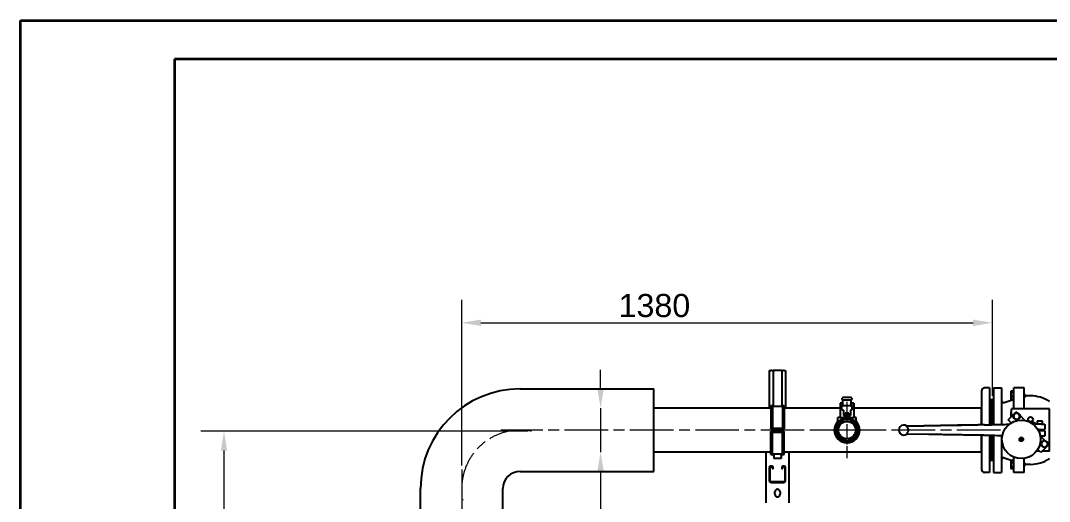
# Model space of a CAD drawing. Header units: millimetres. Extents: x 0 to 8400, y 0 to 5940.
# Drawn here: x 0 to 2676, y 4690 to 5940 of the extents above; entities that cross this region are included whole.
import ezdxf

# ---------------------------------------------------------------- set-up
doc = ezdxf.new("R2010")
doc.units = ezdxf.units.MM
doc.header["$LTSCALE"] = 20
doc.linetypes.add('CHAIN', pattern=[0.3543, 0.2362, -0.0295, 0.0591, -0.0295])
doc.layers.get('0').update_dxf_attribs({"lineweight": 18})
for name, color, linetype, lineweight in [('Border', 7, 'Continuous', 35), ('Center Mark', 7, 'Continuous', 18), ('Centerline', 7, 'Continuous', 18), ('Dimension', 7, 'Continuous', 18), ('Visible', 7, 'Continuous', 25)]:
    doc.layers.add(name, color=color, linetype=linetype, lineweight=lineweight)
doc.styles.add('Title', font='arial.ttf')
doc.dimstyles.new('Default - Method 2b', dxfattribs={"dimscale": 20, "dimtxt": 3, "dimasz": 2.5, "dimexe": 3, "dimexo": 0.5, "dimgap": 0.7, "dimtad": 0, "dimtoh": 1, "dimdec": 1, "dimrnd": 1e-08, "dimtxsty": 'Title', "dimcen": 0.09, "dimdle": 10, "dimclrd": 256, "dimclre": 256, "dimclrt": 7, "dimadec": 0, "dimazin": 2, "dimtfac": 0.833333, "dimtdec": 1, "dimtmove": 0, "dimatfit": 3, "dimfxl": 1, "dimtolj": 1, "dimlwd": -1, "dimlwe": -1, "dimarcsym": 0})

# ---------------------------------------------------------------- blocks, each defined once
blk = doc.blocks.new('Borders Bigadan Border')
at = {"layer": 'Border'}
for p, q in [((0, 297), (420, 297)), ((0, 0), (0, 297)), ((415, 292), (20, 292)), ((20, 292), (20, 5))]:
    blk.add_line(p, q, dxfattribs=at)
blk = doc.blocks.new('*D35')
at = {"layer": 'Defpoints', "color": 0, "transparency": 16777216}
for p in [(1508.4, 4932.8), (1508.4, 4932.8), (1508.4, 4818.5)]:
    blk.add_point(p, dxfattribs=at)
at = {"layer": 'Dimension', "transparency": 16777216}
for p, q in [((1508.4, 4982.8), (1508.4, 5032.8)), ((1508.4, 4932.8), (1508.4, 4818.5)), ((1508.4, 4768.5), (1508.4, 4668.2))]:
    blk.add_line(p, q, dxfattribs=at)
for points in [[(1500.1, 4982.8), (1516.7, 4982.8), (1508.4, 4932.8)], [(1500.1, 4768.5), (1516.7, 4768.5), (1508.4, 4818.5)]]:
    blk.add_solid(points, dxfattribs=at)
at = {"layer": 'Dimension', "color": 7, "transparency": 16777216, "insert": (1553.5, 4383.5), "char_height": 60, "attachment_point": 7, "rotation": 90, "style": 'Title'}
blk.add_mtext('\\A1;{\\fAIGDT|b0|i0;\\ln}\\fArial|b0|i0;{\\H60.0000;114,3}', dxfattribs=at)
blk = doc.blocks.new('*D36')
at = {"layer": 'Defpoints', "color": 0, "transparency": 16777216}
for p in [(529, 4872.7), (1329, 4872.7), (1068.2, 3912.2)]:
    blk.add_point(p, dxfattribs=at)
at = {"layer": 'Dimension', "transparency": 16777216}
for p, q in [((1319, 4872.7), (469, 4872.7)), ((529, 4822.7), (529, 4467)), ((529, 3962.2), (529, 4318)), ((1058.2, 3912.2), (469, 3912.2))]:
    blk.add_line(p, q, dxfattribs=at)
for points in [[(520.7, 4822.7), (537.3, 4822.7), (529, 4872.7)], [(520.7, 3962.2), (537.3, 3962.2), (529, 3912.2)]]:
    blk.add_solid(points, dxfattribs=at)
at = {"layer": 'Dimension', "color": 7, "transparency": 16777216, "insert": (559.6, 4332), "char_height": 60, "attachment_point": 7, "rotation": 90, "style": 'Title'}
blk.add_mtext('\\A1;961', dxfattribs=at)
blk = doc.blocks.new('*D37')
at = {"layer": 'Defpoints', "color": 0, "transparency": 16777216}
for p in [(2527.2, 5154.7), (2527.2, 4954.7), (1147.2, 4773.7)]:
    blk.add_point(p, dxfattribs=at)
at = {"layer": 'Dimension', "transparency": 16777216}
for p, q in [((1147.2, 4783.7), (1147.2, 5214.7)), ((2527.2, 4964.7), (2527.2, 5214.7)), ((1197.2, 5154.7), (2477.2, 5154.7))]:
    blk.add_line(p, q, dxfattribs=at)
for points in [[(1197.2, 5163), (1197.2, 5146.4), (1147.2, 5154.7)], [(2477.2, 5163), (2477.2, 5146.4), (2527.2, 5154.7)]]:
    blk.add_solid(points, dxfattribs=at)
at = {"layer": 'Dimension', "color": 7, "transparency": 16777216, "insert": (1555.1, 5168.7), "char_height": 60, "attachment_point": 7, "style": 'Title'}
blk.add_mtext('\\A1;1380', dxfattribs=at)

msp = doc.modelspace()

# ---------------------------------------------------------------- linework, layer by layer
at = {"layer": 'Center Mark', "linetype": 'CHAIN', "ltscale": 8.129716}
for p, q in [((2149.19, 4948.86), (2149.19, 4802.54)), ((2222.35, 4875.7), (2076.03, 4875.7))]:
    msp.add_line(p, q, dxfattribs=at)
at = {"layer": 'Centerline', "linetype": 'CHAIN', "ltscale": 23.990969}
for p, q in [((2548.19, 4875.7), (1249.2, 4875.7)), ((1147.2, 4773.7), (1147.2, 3891.22))]:
    msp.add_line(p, q, dxfattribs=at)
msp.add_arc((1299.2, 4723.7), 152, 78.69162, 191.30838, dxfattribs=at)
at = {"layer": 'Visible'}
for p, q in [((1947.2, 5030.97), (1951.2, 5030.97)), ((1947.2, 5030.97), (1947.2, 4932.85)), ((1953.3, 5030.97), (1951.2, 5030.97)), ((1953.3, 5030.97), (1957.3, 5030.97)), ((1979.6, 5030.97), (1957.3, 5030.97)), ((1957.3, 5030.97), (1957.3, 4937.2)), ((1979.6, 5030.97), (1983.6, 5030.97)), ((1979.6, 5030.97), (1979.6, 4937.2)), ((1985.7, 5030.97), (1983.6, 5030.97)), ((1985.7, 5030.97), (1989.7, 5030.97)), ((1989.7, 5030.97), (1989.7, 4932.85)), ((1299.2, 4982.85), (1647.2, 4982.85)), ((1647.2, 4768.55), (1647.2, 4982.85)), ((2499.19, 4977.7), (2499.19, 4889.15)), ((2519.69, 4985.7), (2507.19, 4985.7)), ((2519.69, 4985.7), (2519.69, 4889.73)), ((2530.19, 4985.7), (2530.19, 4889.96)), ((2530.19, 4985.7), (2551.19, 4985.7)), ((2551.19, 4985.7), (2551.19, 4890.46)), ((2575.88, 4975.61), (2576.54, 4976.75)), ((2582.59, 4976.75), (2576.54, 4976.75)), ((2582.59, 4976.75), (2582.59, 4976.37)), ((2583.19, 4930.7), (2583.19, 4985.7)), ((2610.19, 4985.7), (2583.19, 4985.7)), ((2610.19, 4930.7), (2610.19, 4985.7)), ((2136.69, 4955.6), (2136.69, 4958.6)), ((2160.19, 4960.1), (2138.19, 4960.1)), ((2138.19, 4954.1), (2160.19, 4954.1)), ((2138.19, 4939.96), (2138.19, 4954.1)), ((2160.19, 4939.96), (2160.19, 4954.1)), ((2161.69, 4958.6), (2161.69, 4955.6)), ((2523.69, 4954.7), (2523.69, 4889.82)), ((2527.19, 4954.7), (2523.69, 4954.7)), ((2527.19, 4953.7), (2530.19, 4955.43)), ((2527.19, 4954.7), (2527.19, 4889.89)), ((2557.74, 4947.84), (2578.35, 4954.54)), ((2575.69, 4975.28), (2575.88, 4975.61)), ((2575.69, 4975.28), (2575.69, 4974.95)), ((2575.69, 4974.95), (2575.69, 4968.24)), ((2575.69, 4968.24), (2575.69, 4959.06)), ((2575.69, 4959.06), (2575.69, 4956.28)), ((2575.69, 4956.28), (2575.88, 4955.94)), ((2575.88, 4955.94), (2576.54, 4954.81)), ((2582.59, 4976.37), (2576.54, 4976.37)), ((2582.59, 4973.53), (2576.54, 4973.53)), ((2582.59, 4962.94), (2576.54, 4962.94)), ((2582.59, 4955.18), (2576.54, 4955.18)), ((2579.05, 4954.81), (2576.54, 4954.81)), ((2582.59, 4976.37), (2582.59, 4973.53)), ((2582.59, 4974.38), (2583.19, 4974.38)), ((2582.59, 4973.53), (2582.59, 4962.94)), ((2582.59, 4962.94), (2582.59, 4955.18)), ((2582.59, 4957.18), (2583.19, 4957.18)), ((2626.44, 4964.7), (2615.19, 4964.7)), ((1950.7, 4932.85), (1647.2, 4932.85)), ((1950.7, 4939.2), (1950.7, 4879.69)), ((1955.7, 4939.2), (1950.7, 4939.2)), ((1955.7, 4939.2), (1955.7, 4881.2)), ((1981.2, 4937.2), (1955.7, 4937.2)), ((1981.2, 4939.2), (1981.2, 4881.2)), ((1986.2, 4939.2), (1981.2, 4939.2)), ((1986.2, 4939.2), (1986.2, 4879.69)), ((2131.19, 4932.85), (1986.2, 4932.85)), ((2138.19, 4945.7), (2131.19, 4945.7)), ((2131.19, 4945.7), (2131.19, 4908.7)), ((2136.19, 4939.61), (2136.19, 4942.44)), ((2136.19, 4929), (2136.19, 4939.61)), ((2138.19, 4943.5), (2137.69, 4943.5)), ((2160.69, 4938.55), (2137.69, 4938.55)), ((2140.19, 4927.94), (2137.69, 4927.94)), ((2138.19, 4939.96), (2160.19, 4939.96)), ((2138.19, 4927.94), (2138.19, 4927.6)), ((2138.19, 4927.6), (2140.19, 4927.6)), ((2140.19, 4927.94), (2140.19, 4923.45)), ((2140.19, 4923.45), (2140.19, 4919.91)), ((2160.69, 4927.94), (2158.19, 4927.94)), ((2158.19, 4927.94), (2158.19, 4923.45)), ((2158.19, 4927.6), (2160.19, 4927.6)), ((2158.19, 4923.45), (2158.19, 4919.91)), ((2167.19, 4945.7), (2160.19, 4945.7)), ((2160.69, 4943.5), (2160.19, 4943.5)), ((2160.19, 4927.94), (2160.19, 4927.6)), ((2162.19, 4939.61), (2162.19, 4942.44)), ((2162.19, 4939.61), (2162.19, 4929)), ((2167.19, 4945.7), (2167.19, 4908.7)), ((2498.19, 4932.85), (2167.19, 4932.85)), ((2498.19, 4932.85), (2498.19, 4889.14)), ((2498.19, 4932.85), (2498.19, 4889.14)), ((2499.19, 4932.85), (2498.19, 4932.85)), ((2568.11, 4902.21), (2589.32, 4923.43)), ((2577.44, 4911.55), (2577.44, 4930.7)), ((2675.44, 4930.7), (2577.44, 4930.7)), ((2593.62, 4919.13), (2589.32, 4923.43)), ((2675.44, 4820.7), (2675.44, 4930.7)), ((2130.19, 4908.7), (2125.69, 4908.7)), ((2125.69, 4897.42), (2125.69, 4908.7)), ((2130.19, 4908.7), (2168.19, 4908.7)), ((2140.19, 4919.91), (2140.19, 4913.67)), ((2140.19, 4913.67), (2144.69, 4913.67)), ((2144.69, 4919.91), (2144.69, 4913.67)), ((2153.69, 4919.91), (2144.69, 4919.91)), ((2145.19, 4918.6), (2153.19, 4918.6)), ((2145.19, 4913.92), (2145.19, 4918.6)), ((2145.19, 4912.49), (2145.19, 4913.92)), ((2145.19, 4913.92), (2153.19, 4913.92)), ((2153.19, 4913.92), (2153.19, 4918.6)), ((2153.19, 4912.49), (2153.19, 4913.92)), ((2153.69, 4913.67), (2153.69, 4919.91)), ((2153.69, 4913.67), (2158.19, 4913.67)), ((2158.19, 4919.91), (2158.19, 4913.67)), ((2172.69, 4908.7), (2168.19, 4908.7)), ((2172.69, 4897.42), (2172.69, 4908.7)), ((2576.05, 4894.27), (2568.11, 4902.21)), ((2575.69, 4922.51), (2575.69, 4917.76)), ((2575.69, 4917.76), (2575.69, 4909.8)), ((2577.44, 4922.51), (2576.54, 4922.51)), ((2577.44, 4913.01), (2576.54, 4913.01)), ((2598.38, 4914.37), (2611.9, 4900.85)), ((2643.99, 4898.62), (2643.99, 4891.42)), ((2644.79, 4899.42), (2656.19, 4899.42)), ((2656.99, 4898.62), (2656.99, 4891.42)), ((1950.7, 4879.29), (1950.7, 4879.69)), ((1950.7, 4879.69), (1953.2, 4879.69)), ((1950.7, 4872.11), (1950.7, 4871.71)), ((1950.7, 4812.2), (1950.7, 4871.71)), ((1950.7, 4871.71), (1953.2, 4871.71)), ((1953.2, 4881.2), (1953.2, 4878.7)), ((1953.2, 4881.2), (1983.7, 4881.2)), ((1953.2, 4878.7), (1983.7, 4878.7)), ((1953.2, 4870.2), (1953.2, 4872.7)), ((1953.2, 4872.7), (1983.7, 4872.7)), ((1953.2, 4870.2), (1983.7, 4870.2)), ((1955.7, 4812.2), (1955.7, 4870.2)), ((1981.2, 4812.2), (1981.2, 4870.2)), ((1983.7, 4878.7), (1983.7, 4881.2)), ((1983.7, 4879.69), (1986.2, 4879.69)), ((1983.7, 4872.7), (1983.7, 4870.2)), ((1983.7, 4871.71), (1986.2, 4871.71)), ((1986.2, 4879.69), (1986.2, 4879.29)), ((1986.2, 4871.71), (1986.2, 4872.11)), ((1986.2, 4812.2), (1986.2, 4871.71)), ((2436.77, 4888.15), (2304.6, 4885.99)), ((2304.6, 4885.99), (2436.77, 4888.15)), ((2304.99, 4886), (2436.77, 4888.15)), ((2305.06, 4886), (2436.77, 4888.15)), ((2305.06, 4886), (2436.77, 4888.15)), ((2640.27, 4891.87), (2640.27, 4891.87)), ((2654.19, 4891.42), (2641.47, 4891.42)), ((2645.29, 4877.55), (2654.19, 4877.55)), ((2646.49, 4877.55), (2646.49, 4875.45)), ((2654.19, 4873.85), (2647.32, 4873.85)), ((2654.19, 4891.42), (2661.59, 4891.42)), ((2654.19, 4877.55), (2663.44, 4877.55)), ((2663.44, 4873.85), (2654.19, 4873.85)), ((2654.49, 4877.55), (2654.49, 4873.85)), ((2663.44, 4889.57), (2663.44, 4877.55)), ((2663.44, 4873.85), (2663.44, 4861.82)), ((2365.47, 4864.41), (2304.64, 4865.4)), ((2436.77, 4863.25), (2305.05, 4865.39)), ((2436.77, 4863.24), (2305.06, 4865.39)), ((2498.19, 4862.26), (2498.19, 4818.55)), ((2498.19, 4862.26), (2498.19, 4818.55)), ((2499.19, 4862.24), (2499.19, 4773.7)), ((2519.69, 4861.67), (2519.69, 4765.7)), ((2523.69, 4861.58), (2523.69, 4796.7)), ((2527.19, 4861.51), (2527.19, 4796.7)), ((2530.19, 4861.44), (2530.19, 4765.7)), ((2551.19, 4860.94), (2551.19, 4765.7)), ((2598.73, 4849.05), (2599.45, 4849.77)), ((2604.29, 4854.6), (2599.45, 4849.77)), ((2600.51, 4848.71), (2599.79, 4847.99)), ((2600.51, 4848.71), (2605.35, 4853.54)), ((2604.29, 4854.6), (2605.01, 4855.32)), ((2606.07, 4854.26), (2605.35, 4853.54)), ((2651.59, 4861.16), (2665.74, 4847)), ((2652.77, 4859.97), (2654.19, 4859.97)), ((1950.7, 4818.55), (1647.2, 4818.55)), ((1938.45, 4818.55), (1938.45, 4686.95)), ((2498.19, 4818.55), (1986.2, 4818.55)), ((1998.45, 4686.95), (1998.45, 4818.55)), ((2499.19, 4818.55), (2498.19, 4818.55)), ((2649.62, 4820.7), (2641.79, 4820.7)), ((2652.96, 4817.36), (2645.01, 4825.31)), ((2674.17, 4838.58), (2652.96, 4817.36)), ((2675.44, 4820.7), (2656.29, 4820.7)), ((2670.5, 4842.24), (2674.17, 4838.58)), ((1950.7, 4812.2), (1955.7, 4812.2)), ((1955.7, 4814.2), (1958.95, 4814.2)), ((1958.95, 4814.2), (1977.95, 4814.2)), ((1958.95, 4814.2), (1958.95, 4802.2)), ((1977.95, 4802.2), (1958.95, 4802.2)), ((1977.95, 4814.2), (1977.95, 4802.2)), ((1977.95, 4814.2), (1981.2, 4814.2)), ((1981.2, 4812.2), (1986.2, 4812.2)), ((2527.19, 4796.7), (2523.69, 4796.7)), ((2527.19, 4797.7), (2530.19, 4795.97)), ((2557.74, 4803.55), (2578.35, 4796.86)), ((2575.69, 4795.12), (2576.54, 4796.59)), ((2575.69, 4795.12), (2575.69, 4793.85)), ((2575.69, 4793.85), (2575.69, 4785.62)), ((2582.59, 4796.59), (2576.54, 4796.59)), ((2582.59, 4791.1), (2576.54, 4791.1)), ((2582.59, 4796.59), (2582.59, 4791.1)), ((2582.59, 4794.22), (2583.19, 4794.22)), ((2582.59, 4791.1), (2582.59, 4780.14)), ((2583.19, 4765.7), (2583.19, 4805.39)), ((2610.19, 4765.7), (2610.19, 4802.17)), ((1299.2, 4768.55), (1647.2, 4768.55)), ((1947.2, 4778.2), (1947.2, 4743.7)), ((1949.2, 4743.7), (1949.2, 4778.2)), ((1953.3, 4782.2), (1951.2, 4782.2)), ((1951.2, 4780.2), (1953.3, 4780.2)), ((1955.3, 4778.2), (1955.3, 4774.7)), ((1955.3, 4774.7), (1957.3, 4774.7)), ((1957.3, 4774.7), (1957.3, 4778.2)), ((1979.6, 4778.2), (1979.6, 4774.7)), ((1979.6, 4774.7), (1981.6, 4774.7)), ((1981.6, 4774.7), (1981.6, 4778.2)), ((1985.7, 4782.2), (1983.6, 4782.2)), ((1983.6, 4780.2), (1985.7, 4780.2)), ((1987.7, 4778.2), (1987.7, 4743.7)), ((1989.7, 4743.7), (1989.7, 4778.2)), ((2519.69, 4765.7), (2507.19, 4765.7)), ((2530.19, 4765.7), (2551.19, 4765.7)), ((2575.69, 4785.62), (2575.69, 4777.39)), ((2575.69, 4777.39), (2575.69, 4776.12)), ((2575.69, 4776.12), (2576.54, 4774.65)), ((2582.59, 4780.14), (2576.54, 4780.14)), ((2582.59, 4774.65), (2576.54, 4774.65)), ((2582.59, 4780.14), (2582.59, 4774.65)), ((2582.59, 4777.02), (2583.19, 4777.02)), ((2610.19, 4765.7), (2583.19, 4765.7)), ((2626.44, 4786.7), (2615.19, 4786.7)), ((1985.7, 4741.7), (1951.2, 4741.7)), ((1951.2, 4739.7), (1985.7, 4739.7)), ((1040.05, 4201.09), (1040.05, 4723.7)), ((1254.35, 3938.34), (1254.35, 4723.7)), ((1961.45, 4708.95), (1961.45, 4714.95)), ((1975.45, 4714.95), (1975.45, 4708.95))]:
    msp.add_line(p, q, dxfattribs=at)
for centre, radius in [((2149.19, 4875.7), 23.16), ((2149.19, 4875.7), 22.49), ((2602.4, 4851.66), 50.1), ((2626.44, 4903.7), 6.5), ((2602.4, 4851.66), 5)]:
    msp.add_circle(centre, radius, dxfattribs=at)
for centre, radius, start, end in [((1299.2, 4723.7), 259.15, 90, 180), ((2507.19, 4977.7), 8, 90, 180), ((2138.19, 4958.6), 1.5, 90, 180), ((2138.19, 4955.6), 1.5, 180, 270), ((2160.19, 4958.6), 1.5, 0, 90), ((2160.19, 4955.6), 1.5, 270, 0), ((2556.19, 4952.6), 5, 180, 288), ((2576.19, 4961.2), 7, 288, 300.72159), ((2615.19, 4969.7), 5, 180, 270), ((2626.44, 4875.7), 89, 56.44269, 90), ((2516.69, 4943.2), 7, 0, 64.62307), ((2149.19, 4875.7), 33, 135.40777, 44.59223), ((2149.19, 4875.7), 32, 126.42357, 53.57643), ((2149.19, 4875.7), 27.5, 90, 150), ((2149.19, 4875.7), 27.5, 30, 90), ((2590.38, 4911.76), 8, 120, 180), ((2590.38, 4911.76), 8, 180, 240), ((2590.38, 4911.76), 8, 60, 120), ((2590.38, 4911.76), 8, 240, 300), ((2590.38, 4911.76), 8, 0, 60), ((2590.38, 4911.76), 8, 300, 0), ((2644.79, 4898.62), 0.8, 90, 180), ((2656.19, 4898.62), 0.8, 0, 90), ((2149.19, 4875.7), 27.5, 150, 210), ((2149.19, 4875.7), 27.5, 330, 30), ((2297.01, 4875.7), 13.08, 52.00035, 307.99439), ((2149.19, 4875.7), 27.5, 210, 270), ((2149.19, 4875.7), 27.5, 270, 330), ((2297.01, 4875.7), 13.08, 308.00107, 308.00225), ((2297.01, 4875.7), 13.08, 308, 308.00065), ((2602.4, 4851.66), 4.5, 54.59407, 215.40593), ((2602.4, 4851.66), 4.5, 215.40593, 234.59407), ((2602.4, 4851.66), 4.5, 234.59407, 35.40593), ((2602.4, 4851.66), 4.5, 35.40593, 54.59407), ((2662.5, 4839.64), 8, 120, 180), ((2662.5, 4839.64), 8, 60, 120), ((2662.5, 4839.64), 8, 0, 60), ((2662.5, 4839.64), 8, 180, 240), ((2662.5, 4839.64), 8, 240, 300), ((2662.5, 4839.64), 8, 300, 0), ((1965.45, 4809.95), 7, 158.21321, 201.78679), ((1971.45, 4809.95), 7, 338.21321, 21.78679), ((2516.69, 4808.2), 7, 295.37693, 0), ((2556.19, 4798.8), 5, 72, 180), ((2576.19, 4790.2), 7, 65.93132, 72), ((2626.44, 4875.7), 89, 270, 303.55731), ((1299.2, 4723.7), 44.85, 90, 180), ((1951.2, 4778.2), 4, 90, 180), ((1951.2, 4778.2), 2, 90, 180), ((1953.3, 4778.2), 4, 0, 90), ((1953.3, 4778.2), 2, 0, 90), ((1983.6, 4778.2), 4, 90, 180), ((1983.6, 4778.2), 2, 90, 180), ((1985.7, 4778.2), 4, 0, 90), ((1985.7, 4778.2), 2, 0, 90), ((2507.19, 4773.7), 8, 180, 270), ((2615.19, 4781.7), 5, 90, 180), ((1951.2, 4743.7), 4, 180, 270), ((1951.2, 4743.7), 2, 180, 270), ((1985.7, 4743.7), 4, 270, 0), ((1985.7, 4743.7), 2, 270, 0), ((1968.45, 4714.95), 7, 0, 180), ((1968.45, 4708.95), 7, 180, 0)]:
    msp.add_arc(centre, radius, start, end, dxfattribs=at)
for centre, major_axis, ratio, start_param, end_param in [((2137.69, 4942.44), (-1.5, 0), 0.7071068, 4.712389, 6.2831853), ((2137.69, 4939.61), (-1.5, 0), 0.7071068, 0, 1.5707963), ((2137.69, 4929), (-1.5, 0), 0.7071068, 0, 1.5707963), ((2160.69, 4942.44), (1.5, 0), 0.7071068, 0, 1.5707963), ((2160.69, 4939.61), (1.5, 0), 0.7071068, 4.712389, 6.2831853), ((2160.69, 4929), (1.5, 0), 0.7071068, 4.712389, 6.2831853), ((2149.19, 4908.53), (18, 0), 0.2252683, 1.3467032, 1.7948894)]:
    msp.add_ellipse(centre, major_axis=major_axis, ratio=ratio, start_param=start_param, end_param=end_param, dxfattribs=at)
for points, weights in [([(2576.54, 4976.75), (2576.31, 4976.35), (2576.14, 4975.97)], [1, 1.01005189042, 1.01477953359]), ([(2576.54, 4976.37), (2575.69, 4975.61), (2575.69, 4974.95)], [1, 1.0379548493, 1]), ([(2575.69, 4974.95), (2575.69, 4974.29), (2576.54, 4973.53)], [1, 1.0379548493, 1]), ([(2576.54, 4973.53), (2575.69, 4970.69), (2575.69, 4968.24)], [1, 1.0379548493, 1]), ([(2575.69, 4968.24), (2575.69, 4965.78), (2576.54, 4962.94)], [1, 1.0379548493, 1]), ([(2576.54, 4962.94), (2575.69, 4960.86), (2575.69, 4959.06)], [1, 1.0379548493, 1]), ([(2575.69, 4959.06), (2575.69, 4957.26), (2576.54, 4955.18)], [1, 1.0379548493, 1]), ([(2576.54, 4955.18), (2576.09, 4955.58), (2575.88, 4955.94)], [1, 1.01965956375, 1.01895290532]), ([(2576.14, 4955.58), (2576.31, 4955.21), (2576.54, 4954.81)], [1.01477953359, 1.01005189042, 1]), ([(2133.31, 4903.2), (2129.06, 4895.83), (2125.38, 4889.45)], [1.68820457608, 1.81878765449, 1.81878765449]), ([(2149.19, 4903.2), (2141.82, 4903.2), (2133.31, 4903.2)], [1.81878765449, 1.81878765449, 1.68820457608]), ([(2165.07, 4903.2), (2156.56, 4903.2), (2149.19, 4903.2)], [1.68820457608, 1.81878765449, 1.81878765449]), ([(2173.01, 4889.45), (2169.32, 4895.83), (2165.07, 4903.2)], [1.81878765449, 1.81878765449, 1.68820457608]), ([(2576.54, 4922.51), (2575.69, 4919.96), (2575.69, 4917.76)], [1, 1.0379548493, 1]), ([(2575.69, 4922.51), (2575.69, 4922.51), (2576.54, 4922.51)], [1, 1.0379548493, 1]), ([(2575.69, 4917.76), (2575.69, 4915.56), (2576.54, 4913.01)], [1, 1.0379548493, 1]), ([(2576.54, 4913.01), (2575.99, 4911.36), (2575.8, 4909.91)], [1, 1.02421609214, 1.01753130446]), ([(2582.38, 4916.38), (2584.52, 4917.62), (2586.38, 4918.69)], [1, 1.0379548493, 1]), ([(2582.38, 4911.76), (2582.38, 4913.9), (2582.38, 4916.38)], [1, 1.0379548493, 1]), ([(2582.38, 4907.14), (2582.38, 4909.62), (2582.38, 4911.76)], [1, 1.0379548493, 1]), ([(2586.38, 4904.83), (2584.52, 4905.9), (2582.38, 4907.14)], [1, 1.0379548493, 1]), ([(2586.38, 4918.69), (2588.24, 4919.76), (2590.38, 4921)], [1, 1.0379548493, 1]), ([(2590.38, 4902.52), (2588.24, 4903.76), (2586.38, 4904.83)], [1, 1.0379548493, 1]), ([(2590.38, 4921), (2592.52, 4919.76), (2594.38, 4918.69)], [1, 1.0379548493, 1]), ([(2594.38, 4904.83), (2592.52, 4903.76), (2590.38, 4902.52)], [1, 1.0379548493, 1]), ([(2594.38, 4918.69), (2596.24, 4917.62), (2598.38, 4916.38)], [1, 1.0379548493, 1]), ([(2598.38, 4907.14), (2596.24, 4905.9), (2594.38, 4904.83)], [1, 1.0379548493, 1]), ([(2598.38, 4916.38), (2598.38, 4913.9), (2598.38, 4911.76)], [1, 1.0379548493, 1]), ([(2598.38, 4911.76), (2598.38, 4909.62), (2598.38, 4907.14)], [1, 1.0379548493, 1]), ([(2125.38, 4889.45), (2121.69, 4883.07), (2117.44, 4875.7)], [1.81878765449, 1.81878765449, 1.68820457608]), ([(2117.44, 4875.7), (2121.69, 4868.33), (2125.38, 4861.95)], [1.68820457608, 1.81878765449, 1.81878765449]), ([(2180.95, 4875.7), (2176.69, 4883.07), (2173.01, 4889.45)], [1.68820457608, 1.81878765449, 1.81878765449]), ([(2173.01, 4861.95), (2176.69, 4868.33), (2180.95, 4875.7)], [1.81878765449, 1.81878765449, 1.68820457608]), ([(2125.38, 4861.95), (2129.06, 4855.57), (2133.31, 4848.2)], [1.81878765449, 1.81878765449, 1.68820457608]), ([(2133.31, 4848.2), (2141.82, 4848.2), (2149.19, 4848.2)], [1.68820457608, 1.81878765449, 1.81878765449]), ([(2149.19, 4848.2), (2156.56, 4848.2), (2165.07, 4848.2)], [1.81878765449, 1.81878765449, 1.68820457608]), ([(2165.07, 4848.2), (2169.32, 4855.57), (2173.01, 4861.95)], [1.68820457608, 1.81878765449, 1.81878765449]), ([(2654.5, 4844.25), (2656.65, 4845.49), (2658.5, 4846.56)], [1, 1.0379548493, 1]), ([(2654.5, 4839.64), (2654.5, 4841.78), (2654.5, 4844.25)], [1, 1.0379548493, 1]), ([(2658.5, 4846.56), (2660.36, 4847.64), (2662.5, 4848.87)], [1, 1.0379548493, 1]), ([(2662.5, 4848.87), (2664.65, 4847.64), (2666.5, 4846.56)], [1, 1.0379548493, 1]), ([(2666.5, 4846.56), (2668.36, 4845.49), (2670.5, 4844.25)], [1, 1.0379548493, 1]), ([(2670.5, 4844.25), (2670.5, 4841.78), (2670.5, 4839.64)], [1, 1.0379548493, 1]), ([(2654.5, 4835.02), (2654.5, 4837.49), (2654.5, 4839.64)], [1, 1.0379548493, 1]), ([(2658.5, 4832.71), (2656.65, 4833.78), (2654.5, 4835.02)], [1, 1.0379548493, 1]), ([(2662.5, 4830.4), (2660.36, 4831.64), (2658.5, 4832.71)], [1, 1.0379548493, 1]), ([(2666.5, 4832.71), (2664.65, 4831.64), (2662.5, 4830.4)], [1, 1.0379548493, 1]), ([(2670.5, 4835.02), (2668.36, 4833.78), (2666.5, 4832.71)], [1, 1.0379548493, 1]), ([(2670.5, 4839.64), (2670.5, 4837.49), (2670.5, 4835.02)], [1, 1.0379548493, 1]), ([(2576.54, 4796.59), (2575.69, 4795.12), (2575.69, 4793.85)], [1, 1.0379548493, 1]), ([(2575.69, 4793.85), (2575.69, 4792.57), (2576.54, 4791.1)], [1, 1.0379548493, 1]), ([(2576.54, 4791.1), (2575.69, 4788.17), (2575.69, 4785.62)], [1, 1.0379548493, 1]), ([(2575.69, 4785.62), (2575.69, 4783.07), (2576.54, 4780.14)], [1, 1.0379548493, 1]), ([(2576.54, 4780.14), (2575.69, 4778.67), (2575.69, 4777.39)], [1, 1.0379548493, 1]), ([(2575.69, 4777.39), (2575.69, 4776.12), (2576.54, 4774.65)], [1, 1.0379548493, 1])]:
    msp.add_rational_spline(points, weights, degree=2, dxfattribs=at)
for points, knots in [([(2610.19, 4963.85), (2610.19, 4963.72), (2610.19, 4963.59), (2610.22, 4962.98), (2610.28, 4962.55), (2610.38, 4961.83), (2610.42, 4961.54), (2610.43, 4961.26), (2610.44, 4961.22), (2610.44, 4961.17), (2610.44, 4961.15), (2610.44, 4961.12), (2610.44, 4961.11), (2610.44, 4961.08), (2610.44, 4961.07), (2610.44, 4961.03), (2610.44, 4961.01), (2610.43, 4960.93), (2610.42, 4960.87), (2610.39, 4960.76), (2610.36, 4960.73), (2610.28, 4960.72), (2610.23, 4960.79), (2610.2, 4960.99), (2610.19, 4961.05), (2610.19, 4961.11)], [0.91779856, 0.91779856, 0.91779856, 0.91779856, 0.9665512, 0.9665512, 1.14832284, 1.14832284, 1.31648578, 1.31648578, 1.34597745, 1.34597745, 1.36044915, 1.36044915, 1.37178074, 1.37178074, 1.38432107, 1.38432107, 1.4048314, 1.4048314, 1.475708, 1.475708, 1.59077844, 1.59077844, 1.76158406, 1.76158406, 1.81991225, 1.81991225, 1.81991225, 1.81991225]), ([(2304.6, 4885.99), (2304.51, 4885.99), (2304.44, 4885.96), (2304.34, 4885.85), (2304.33, 4885.76), (2304.35, 4885.49), (2304.42, 4885.28), (2304.7, 4884.67), (2304.94, 4884.28), (2305.5, 4883.4), (2305.89, 4882.84), (2306.38, 4882.14), (2306.59, 4881.84), (2307.37, 4880.51), (2307.93, 4879.25), (2308.46, 4876.24), (2308.44, 4874.75), (2307.97, 4872.6), (2307.75, 4871.89), (2307.14, 4870.48), (2306.75, 4869.78), (2306.29, 4869.12)], [-2.6383347, -2.6383347, -2.6383347, -2.6383347, -2.5414844, -2.5414844, -2.438567, -2.438567, -2.2834797, -2.2834797, -2.0548636, -2.0548636, -1.6110031, -1.6110031, -1.3793953, -1.3793953, -0.902225, -0.902225, -0.4615833, -0.4615833, -0.2401981, -0.2401981, 0, 0, 0, 0]), ([(2506.75, 4889.29), (2506.69, 4889.29), (2506.32, 4889.28), (2505.63, 4889.27), (2504.67, 4889.25), (2503.69, 4889.24), (2502.39, 4889.21), (2500.73, 4889.18), (2498.71, 4889.15), (2496.66, 4889.11), (2494.58, 4889.07), (2492.47, 4889.04), (2490.35, 4889), (2487.84, 4888.96), (2484.95, 4888.91), (2481.29, 4888.86), (2477.22, 4888.79), (2472.75, 4888.72), (2468.23, 4888.65), (2463.7, 4888.58), (2459.16, 4888.51), (2455.38, 4888.45), (2451.6, 4888.39), (2447.84, 4888.33), (2443.37, 4888.26), (2439.68, 4888.2), (2437.49, 4888.16), (2436.77, 4888.15)], [70.8246904, 70.8246904, 70.8246904, 70.8246904, 70.9306196, 71.5215752, 72.1125308, 72.7034863, 73.2944419, 74.476353, 75.6582641, 76.8401752, 78.0220863, 79.2039974, 80.3859086, 81.5678197, 83.3406863, 85.113553, 87.4773752, 89.8411975, 92.2050197, 94.5688419, 96.9326642, 99.2964864, 100.4783975, 102.8422197, 105.2060419, 107.5698642, 108.7517753, 108.7517753, 108.7517753, 108.7517753]), ([(2505.77, 4889.27), (2506.17, 4889.28), (2506.58, 4889.29), (2507.25, 4889.31), (2507.52, 4889.32), (2507.8, 4889.33), (2507.83, 4889.34), (2508.25, 4889.36), (2508.66, 4889.38), (2509.41, 4889.41), (2509.78, 4889.43), (2510.21, 4889.45), (2510.3, 4889.45), (2510.43, 4889.46), (2510.5, 4889.47), (2510.6, 4889.47), (2510.63, 4889.48), (2510.68, 4889.48), (2510.71, 4889.48), (2510.78, 4889.49), (2510.83, 4889.49), (2511.07, 4889.5), (2511.26, 4889.51), (2512.73, 4889.57), (2513.82, 4889.59), (2516.38, 4889.66), (2517.74, 4889.69), (2523.15, 4889.81), (2527.2, 4889.89), (2539.2, 4890.17), (2546.89, 4890.34), (2558.1, 4890.65), (2561.01, 4890.72), (2565.14, 4890.79), (2566.41, 4890.82), (2568.88, 4890.84), (2570.01, 4890.85), (2571.2, 4890.86)], [6.9026681, 6.9026681, 6.9026681, 6.9026681, 7.0236175, 7.0236175, 7.1051785, 7.1051785, 7.1152389, 7.1152389, 7.2402775, 7.2402775, 7.3658348, 7.3658348, 7.4026174, 7.4026174, 7.434137, 7.434137, 7.4440273, 7.4440273, 7.4532351, 7.4532351, 7.4703922, 7.4703922, 7.5360587, 7.5360587, 8.0386178, 8.0386178, 8.6217505, 8.6217505, 10.371091, 10.371091, 13.78431, 13.78431, 15.0319409, 15.0319409, 15.5992259, 15.5992259, 16.016074, 16.016074, 16.016074, 16.016074]), ([(2506.32, 4889.28), (2506.45, 4889.29), (2506.59, 4889.29), (2506.95, 4889.3), (2507.18, 4889.3), (2507.47, 4889.31), (2507.56, 4889.32), (2507.68, 4889.32), (2507.72, 4889.32), (2507.77, 4889.32), (2507.78, 4889.32), (2507.79, 4889.32), (2507.79, 4889.32), (2507.8, 4889.32), (2507.8, 4889.32), (2507.8, 4889.32), (2507.8, 4889.32), (2507.8, 4889.32)], [0.93191831, 0.93191831, 0.93191831, 0.93191831, 0.97331471, 0.97331471, 1.04483305, 1.04483305, 1.07739811, 1.07739811, 1.0935048, 1.0935048, 1.09852512, 1.09852512, 1.10256503, 1.10256503, 1.10543541, 1.10543541, 1.10589044, 1.10589044, 1.10589044, 1.10589044]), ([(2506.48, 4889.29), (2506.67, 4889.29), (2506.87, 4889.29), (2507.09, 4889.3), (2507.13, 4889.3), (2507.19, 4889.3), (2507.21, 4889.3), (2507.23, 4889.3), (2507.24, 4889.3), (2507.25, 4889.3), (2507.26, 4889.3), (2507.26, 4889.3)], [0.299634913, 0.299634913, 0.299634913, 0.299634913, 0.361889178, 0.361889178, 0.376507856, 0.376507856, 0.385969866, 0.385969866, 0.391900758, 0.391900758, 0.398696485, 0.398696485, 0.398696485, 0.398696485]), ([(2506.52, 4889.29), (2506.53, 4889.29), (2506.54, 4889.29), (2506.58, 4889.29), (2506.62, 4889.29), (2506.7, 4889.29), (2506.73, 4889.29), (2506.76, 4889.29), (2506.77, 4889.29), (2506.78, 4889.29), (2506.78, 4889.29), (2506.78, 4889.29)], [0.076895718, 0.076895718, 0.076895718, 0.076895718, 0.080540107, 0.080540107, 0.098296618, 0.098296618, 0.112106571, 0.112106571, 0.119285697, 0.119285697, 0.127308065, 0.127308065, 0.127308065, 0.127308065]), ([(2640.27, 4891.87), (2640.41, 4891.75), (2640.57, 4891.65), (2640.92, 4891.5), (2641.11, 4891.45), (2641.36, 4891.43), (2641.41, 4891.42), (2641.47, 4891.42)], [0, 0, 0, 0, 0.05550561, 0.05550561, 0.11314814, 0.11314814, 0.13042642, 0.13042642, 0.13042642, 0.13042642]), ([(2661.59, 4891.42), (2661.67, 4891.42), (2661.76, 4891.42), (2661.92, 4891.4), (2662, 4891.38), (2662.27, 4891.31), (2662.45, 4891.22), (2662.78, 4891), (2662.93, 4890.87), (2663.17, 4890.56), (2663.27, 4890.38), (2663.4, 4890), (2663.44, 4889.78), (2663.44, 4889.57)], [0, 0, 0, 0, 0.02488639, 0.02488639, 0.04933215, 0.04933215, 0.10834275, 0.10834275, 0.16727946, 0.16727946, 0.22605397, 0.22605397, 0.28949239, 0.28949239, 0.28949239, 0.28949239]), ([(2306.29, 4869.12), (2306.04, 4868.78), (2305.8, 4868.42), (2305.28, 4867.65), (2305.07, 4867.33), (2304.77, 4866.83), (2304.6, 4866.53), (2304.39, 4866.03), (2304.34, 4865.85), (2304.33, 4865.6), (2304.36, 4865.49), (2304.53, 4865.4), (2304.63, 4865.39), (2304.72, 4865.39)], [-1.56593432, -1.56593432, -1.56593432, -1.56593432, -1.460212, -1.460212, -1.32834954, -1.32834954, -1.16595054, -1.16595054, -1.03859123, -1.03859123, -0.93909351, -0.93909351, -0.87239597, -0.87239597, -0.87239597, -0.87239597]), ([(2436.77, 4863.25), (2433.43, 4863.3), (2430.1, 4863.35), (2422.77, 4863.47), (2418.77, 4863.54), (2409.97, 4863.68), (2405.17, 4863.76), (2394.61, 4863.93), (2388.85, 4864.03), (2376.18, 4864.23), (2369.27, 4864.35), (2362.36, 4864.46)], [0, 0, 0, 0, 1, 1, 2.2, 2.2, 3.64, 3.64, 5.368, 5.368, 7.4417272, 7.4417272, 7.4417272, 7.4417272]), ([(2510.66, 4862.02), (2510.66, 4862.02), (2510.66, 4862.02), (2510.66, 4862.02), (2510.66, 4862.02), (2510.66, 4862.02), (2510.66, 4862.02), (2510.66, 4862.02), (2510.66, 4862.02), (2510.66, 4862.02), (2510.66, 4862.02), (2510.66, 4862.02), (2510.65, 4862.02), (2510.64, 4862.02), (2510.63, 4862.02), (2510.57, 4862.02), (2510.53, 4862.02), (2510.42, 4862.02), (2510.36, 4862.02), (2510.13, 4862.03), (2509.96, 4862.03), (2509.33, 4862.05), (2508.86, 4862.06), (2506.56, 4862.11), (2504.69, 4862.14), (2501.6, 4862.2), (2500.36, 4862.22), (2498.71, 4862.25), (2498.3, 4862.26), (2497.07, 4862.28), (2496.24, 4862.29), (2494.07, 4862.33), (2492.72, 4862.35), (2486.5, 4862.46), (2481.63, 4862.54), (2466.76, 4862.77), (2456.76, 4862.93), (2443.43, 4863.14), (2440.1, 4863.19), (2436.77, 4863.25)], [1.0356335, 1.0356335, 1.0356335, 1.0356335, 1.035643, 1.035643, 1.0356922, 1.0356922, 1.0357411, 1.0357411, 1.0358391, 1.0358391, 1.0360349, 1.0360349, 1.0376019, 1.0376019, 1.0407282, 1.0407282, 1.0555942, 1.0555942, 1.0754116, 1.0754116, 1.1282667, 1.1282667, 1.2716832, 1.2716832, 1.8278921, 1.8278921, 2.1986334, 2.1986334, 2.3222139, 2.3222139, 2.5693028, 2.5693028, 2.9750274, 2.9750274, 4.4354942, 4.4354942, 7.4355206, 7.4355206, 8.4355208, 8.4355208, 8.4355208, 8.4355208]), ([(2505.99, 4862.12), (2505.96, 4862.12), (2505.92, 4862.12), (2505.77, 4862.12), (2505.67, 4862.13), (2505.52, 4862.13), (2505.47, 4862.13), (2503.81, 4862.16), (2502.21, 4862.19), (2500.5, 4862.22), (2500.44, 4862.22), (2500.39, 4862.22), (2500.38, 4862.22), (2500.37, 4862.22), (2500.36, 4862.22), (2500.36, 4862.22), (2500.36, 4862.22), (2500.36, 4862.22), (2500.36, 4862.22), (2500.36, 4862.22)], [8.75415896, 8.75415896, 8.75415896, 8.75415896, 8.76595285, 8.76595285, 8.7972106, 8.7972106, 8.81284633, 8.81284633, 9.31334057, 9.31334057, 9.32896702, 9.32896702, 9.33092036, 9.33092036, 9.33242607, 9.33242607, 9.33254826, 9.33254826, 9.33267134, 9.33267134, 9.33267134, 9.33267134]), ([(2508.13, 4862.07), (2508.13, 4862.07), (2508.13, 4862.07), (2508.11, 4862.07), (2508.09, 4862.07), (2507.99, 4862.07), (2507.9, 4862.07), (2507.63, 4862.08), (2507.43, 4862.09), (2506.4, 4862.11), (2505.55, 4862.13), (2503.88, 4862.16), (2503.05, 4862.18), (2501.91, 4862.2), (2501.6, 4862.21), (2501.18, 4862.21), (2501.08, 4862.22), (2500.95, 4862.22), (2500.93, 4862.22), (2500.89, 4862.22), (2500.88, 4862.22), (2500.87, 4862.22), (2500.86, 4862.22), (2500.86, 4862.22), (2500.86, 4862.22), (2500.86, 4862.22), (2500.86, 4862.22), (2500.86, 4862.22), (2500.86, 4862.22), (2500.86, 4862.22)], [7.15941539, 7.15941539, 7.15941539, 7.15941539, 7.16618339, 7.16618339, 7.18218163, 7.18218163, 7.21414113, 7.21414113, 7.27776058, 7.27776058, 7.53021781, 7.53021781, 7.78022732, 7.78022732, 7.87398804, 7.87398804, 7.9052538, 7.9052538, 7.913075, 7.913075, 7.91700612, 7.91700612, 7.91799497, 7.91799497, 7.91823999, 7.91823999, 7.91848554, 7.91848554, 7.91859174, 7.91859174, 7.91859174, 7.91859174]), ([(2553.16, 4860.88), (2551.26, 4860.94), (2549.37, 4860.99), (2541.48, 4861.17), (2535.44, 4861.32), (2526.46, 4861.52), (2523.45, 4861.58), (2518.94, 4861.68), (2517.43, 4861.72), (2515.14, 4861.77), (2514.36, 4861.79), (2513.19, 4861.83), (2512.79, 4861.84), (2512.14, 4861.86), (2511.9, 4861.86), (2511.59, 4861.88), (2511.54, 4861.88), (2511.48, 4861.88), (2511.46, 4861.88), (2511.27, 4861.89), (2511.08, 4861.9), (2510.79, 4861.91), (2510.7, 4861.92), (2510.57, 4861.93), (2510.54, 4861.93), (2510.46, 4861.94), (2510.43, 4861.94), (2510.38, 4861.94), (2510.36, 4861.94), (2510.29, 4861.95), (2510.21, 4861.95), (2509.82, 4861.97), (2509.45, 4861.99), (2508.89, 4862.01), (2508.71, 4862.02), (2508.42, 4862.03), (2508.33, 4862.03), (2508.19, 4862.04), (2508.14, 4862.04), (2508.06, 4862.05), (2508.03, 4862.05), (2507.97, 4862.05), (2507.94, 4862.05), (2507.73, 4862.07), (2507.53, 4862.07), (2506.92, 4862.1), (2506.49, 4862.1), (2505.73, 4862.12), (2505.38, 4862.13), (2505.04, 4862.14)], [6.6486443, 6.6486443, 6.6486443, 6.6486443, 7.4543435, 7.4543435, 10.0428451, 10.0428451, 11.3356484, 11.3356484, 11.9829695, 11.9829695, 12.3103761, 12.3103761, 12.4776417, 12.4776417, 12.5835599, 12.5835599, 12.5983531, 12.5983531, 12.6058143, 12.6058143, 12.6688444, 12.6688444, 12.7001462, 12.7001462, 12.7160026, 12.7160026, 12.7334488, 12.7334488, 12.7490898, 12.7490898, 12.781265, 12.781265, 12.9075971, 12.9075971, 12.9701691, 12.9701691, 12.9985885, 12.9985885, 13.0143193, 13.0143193, 13.0242635, 13.0242635, 13.03441, 13.03441, 13.0971859, 13.0971859, 13.2236229, 13.2236229, 13.3271046, 13.3271046, 13.3271046, 13.3271046]), ([(2661.59, 4859.97), (2661.59, 4859.97), (2661.59, 4859.97), (2661.56, 4859.97), (2661.55, 4859.97), (2661.48, 4859.97), (2661.42, 4859.97), (2661.12, 4859.97), (2660.79, 4859.97), (2659.92, 4859.97), (2659.37, 4859.97), (2658.13, 4859.97), (2657.43, 4859.97), (2655.9, 4859.97), (2655.04, 4859.97), (2654.19, 4859.97)], [0, 0, 0, 0, 0.0499492, 0.0499492, 0.0996726, 0.0996726, 0.1975234, 0.1975234, 0.4333245, 0.4333245, 0.6691412, 0.6691412, 0.9042647, 0.9042647, 1.1580226, 1.1580226, 1.1580226, 1.1580226]), ([(2663.44, 4861.82), (2663.44, 4861.62), (2663.41, 4861.42), (2663.28, 4861.04), (2663.19, 4860.87), (2662.95, 4860.55), (2662.8, 4860.41), (2662.48, 4860.19), (2662.3, 4860.1), (2662.02, 4860.02), (2661.92, 4860), (2661.78, 4859.98), (2661.73, 4859.98), (2661.66, 4859.97), (2661.64, 4859.97), (2661.62, 4859.97), (2661.61, 4859.97), (2661.6, 4859.97), (2661.6, 4859.97), (2661.59, 4859.97), (2661.59, 4859.97), (2661.59, 4859.97), (2661.59, 4859.97), (2661.59, 4859.97), (2661.59, 4859.97), (2661.59, 4859.97)], [0, 0, 0, 0, 0.06016595, 0.06016595, 0.11906663, 0.11906663, 0.17799165, 0.17799165, 0.23700369, 0.23700369, 0.26617278, 0.26617278, 0.28091027, 0.28091027, 0.28643306, 0.28643306, 0.28850391, 0.28850391, 0.28928047, 0.28928047, 0.28946599, 0.28946599, 0.28951237, 0.28951237, 0.28953556, 0.28953556, 0.28953556, 0.28953556]), ([(2610.19, 4790.29), (2610.19, 4790.34), (2610.19, 4790.39), (2610.22, 4790.6), (2610.28, 4790.68), (2610.38, 4790.67), (2610.42, 4790.59), (2610.43, 4790.42), (2610.44, 4790.39), (2610.44, 4790.35), (2610.44, 4790.33), (2610.44, 4790.3), (2610.44, 4790.29), (2610.44, 4790.26), (2610.44, 4790.25), (2610.44, 4790.21), (2610.44, 4790.18), (2610.43, 4790.06), (2610.42, 4789.96), (2610.39, 4789.66), (2610.36, 4789.45), (2610.28, 4788.86), (2610.23, 4788.45), (2610.2, 4787.86), (2610.19, 4787.7), (2610.19, 4787.55)], [0.91779856, 0.91779856, 0.91779856, 0.91779856, 0.9665512, 0.9665512, 1.14832284, 1.14832284, 1.31648578, 1.31648578, 1.34597745, 1.34597745, 1.36044915, 1.36044915, 1.37178074, 1.37178074, 1.38432107, 1.38432107, 1.4048314, 1.4048314, 1.475708, 1.475708, 1.59077844, 1.59077844, 1.76158406, 1.76158406, 1.81991225, 1.81991225, 1.81991225, 1.81991225])]:
    msp.add_open_spline(points, degree=3, knots=knots, dxfattribs=at)
for points, degree in [([(2640.27, 4891.87), (2637.62, 4894.14), (2634.5, 4895.86), (2631.06, 4896.91), (2627.52, 4897.23), (2624.05, 4896.84)], 5), ([(2304.99, 4886), (2304.9, 4886), (2304.75, 4886), (2304.6, 4885.99)], 3), ([(2436.77, 4888.15), (2440.3, 4888.21), (2443.83, 4888.27), (2447.36, 4888.32)], 3), ([(2436.77, 4888.15), (2438.66, 4888.18), (2440.56, 4888.21), (2442.45, 4888.24)], 3), ([(2640.04, 4889.57), (2640.42, 4890.04), (2640.79, 4890.52), (2641.06, 4890.88)], 3), ([(2305.01, 4865.39), (2304.98, 4865.39), (2304.95, 4865.39), (2304.92, 4865.39)], 3), ([(2304.95, 4865.4), (2304.95, 4865.4), (2304.95, 4865.4), (2304.96, 4865.4)], 3), ([(2305.01, 4865.39), (2305.01, 4865.39), (2305.01, 4865.39), (2305.01, 4865.39)], 3), ([(2305.02, 4865.39), (2305.04, 4865.39), (2305.05, 4865.39), (2305.06, 4865.39)], 3), ([(2305.07, 4865.39), (2305.07, 4865.39), (2305.07, 4865.39), (2305.07, 4865.39)], 3), ([(2452.8, 4862.99), (2447.45, 4863.07), (2442.11, 4863.15), (2436.77, 4863.24)], 3), ([(2458.57, 4862.9), (2456.73, 4862.93), (2454.89, 4862.96), (2453.05, 4862.99)], 3)]:
    msp.add_open_spline(points, degree=degree, dxfattribs=at)

# ---------------------------------------------------------------- block references
at = {"xscale": 20, "yscale": 20, "zscale": 20}
msp.add_blockref('Borders Bigadan Border', (0, 0), dxfattribs=at)

# ---------------------------------------------------------------- dimensions: what is measured, and where the dimension line sits
at = {"layer": 'Dimension'}
for base, p1, p2, angle, override, picture, middle in [((2527.19, 5154.7), (1147.2, 4773.7), (2527.19, 4954.7), 180, {"dimgap": 0.7, "dimtad": 1, "dimtoh": 0, "dimdec": 0, "dimtol": 0, "dimlim": 0, "dimtp": 0, "dimtm": 0, "dimtdec": 1, "dimtofl": 0, "dimatfit": 1}, '*D37', (1641.73, 5154.7)), ((529.01, 4872.75), (1068.2, 3912.22), (1329.01, 4872.75), 270, {"dimgap": 0.7, "dimtoh": 0, "dimdec": 0, "dimtol": 0, "dimlim": 0, "dimtp": 0, "dimtm": 0, "dimtdec": 1, "dimtofl": 0, "dimatfit": 1}, '*D36', (529.01, 4392.48))]:
    dim = msp.add_linear_dim(base=base, p1=p1, p2=p2, angle=angle, dimstyle='Default - Method 2b', override=override, dxfattribs=at)
    dim.commit()
    dim.dimension.update_dxf_attribs({"geometry": picture, "text_midpoint": middle, "dimtype": 160})
dim = msp.add_linear_dim(base=(1508.39, 4932.85), p1=(1508.39, 4818.55), p2=(1508.39, 4932.85), angle=90, text='{\\fAIGDT|b0|i0;\\ln}\\fArial|b0|i0;{\\H60.0000;<>}', dimstyle='Default - Method 2b', override={"dimgap": 0.7, "dimtoh": 0, "dimdec": 1, "dimse1": 1, "dimse2": 1, "dimtol": 0, "dimlim": 0, "dimtp": 0, "dimtm": 0, "dimtdec": 1, "dimtofl": 1, "dimatfit": 1}, dxfattribs=at)
dim.commit()
dim.dimension.update_dxf_attribs({"geometry": '*D35', "text_midpoint": (1508.39, 4518.86), "dimtype": 160})

doc.saveas('drawing.dxf')
